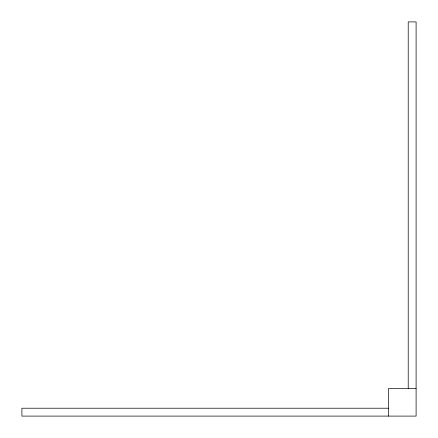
<?xml version="1.0" encoding="UTF-8"?>
<svg xmlns="http://www.w3.org/2000/svg" width="438" height="438" viewBox="0 0 438 438"><rect width="100%" height="100%" fill="white"/><g stroke="black" fill="none" stroke-linecap="round" stroke-linejoin="round"><path stroke-width="0.66" d="M416.1 388.506L388.506 388.506L388.506 416.1M388.506 408.216L21.9 408.216L21.9 416.1L416.1 416.1L416.1 21.9L408.216 21.9L408.216 388.506"/></g></svg>
